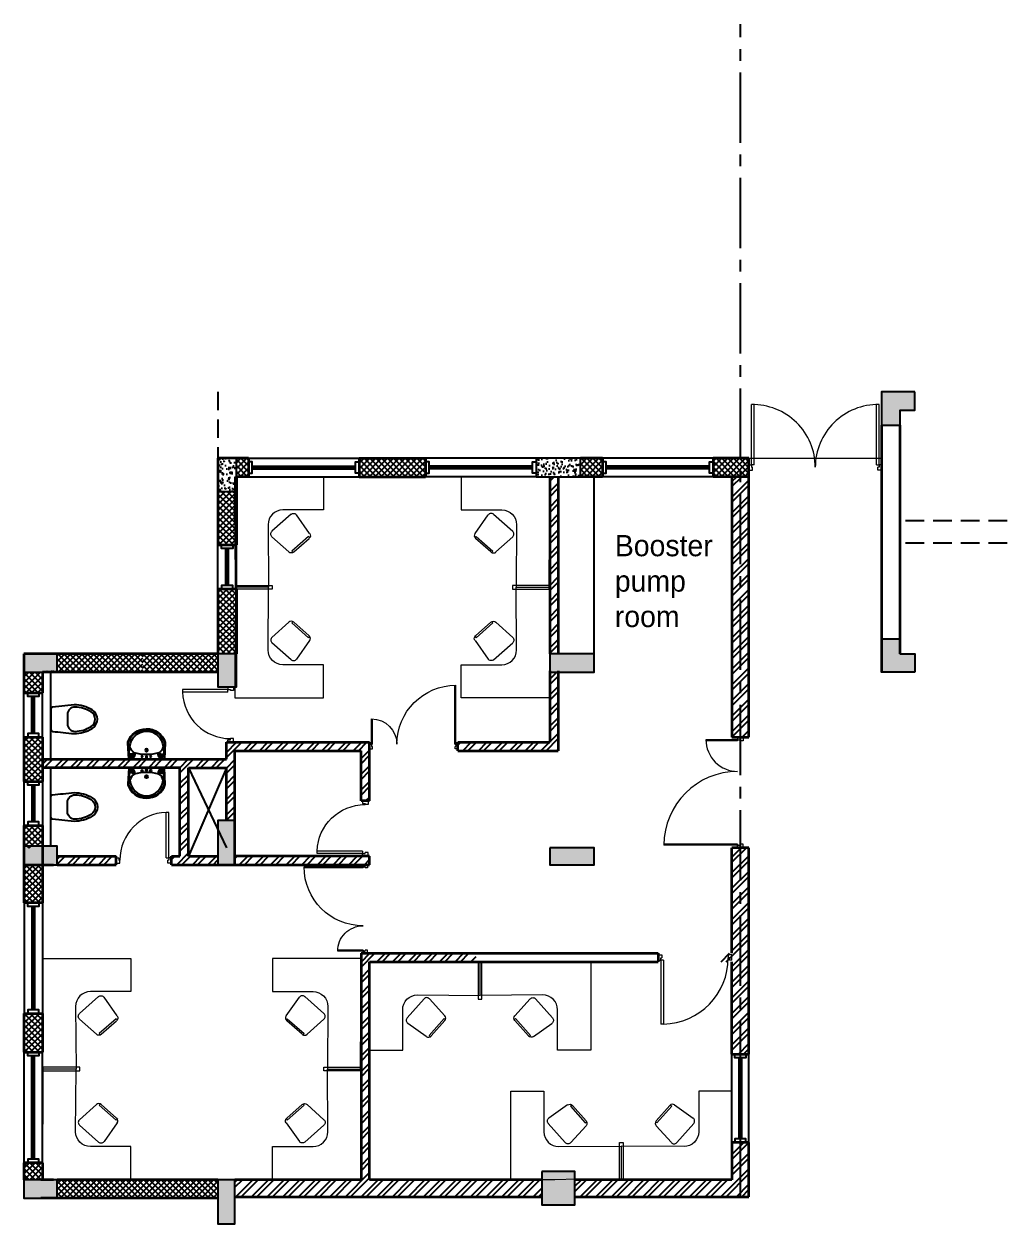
# Model space of a CAD drawing. Header units: millimetres. Extents: x -276609 to 1081398, y -453808 to 472098.
# Drawn here: x 70781 to 84111, y 240022 to 256289 of the extents above; entities that cross this region are included whole.
import ezdxf

# ---------------------------------------------------------------- set-up
doc = ezdxf.new("R2010")
doc.units = ezdxf.units.MM
doc.header["$MEASUREMENT"] = 0
doc.linetypes.add('CENTER2', pattern=[28.575, 19.05, -3.175, 3.175, -3.175])
doc.linetypes.add('DASHED2', pattern=[0.375, 0.25, -0.125])
doc.layers.add('A-Anno-Grid Lines', color=7, linetype='Continuous', true_color=0xbbc3bd)
for name, color, linetype, lineweight in [('A-Detail Lines', 241, 'Continuous', 25), ('A-DETL-LLIN', 3, 'Continuous', 9), ('A-Door', 4, 'Continuous', 9), ('A-DTLS-Frame Members', 3, 'Continuous', 25), ('A-Wall Sec', 1, 'Continuous', 20), ('elevation', 4, 'Continuous', 13), ('S-Concrete', 40, 'Continuous', 25)]:
    doc.layers.add(name, color=color, linetype=linetype, lineweight=lineweight)
for name, color, linetype in [('A-Elevation', 4, 'Continuous'), ('A-Sanitory', 181, 'Continuous'), ('A-Wall Patt', 8, 'Continuous'), ('A-Window', 4, 'Continuous'), ('AREA', 7, 'Continuous'), ('S-Conc Patt', 9, 'Continuous')]:
    doc.layers.add(name, color=color, linetype=linetype)
doc.layers.add('I-Furniture', color=7, linetype='Continuous', lineweight=20, true_color=0xb35900)
doc.styles.get("Standard").update_dxf_attribs({"font": ''})
doc.styles.get('Standard').set_extended_font_data('Gill Sans MT')
pattern_1 = [(45, (-402780.54, 78972.89), (-106.066017, 106.066017), []), (45, (-402709.83, 78972.89), (-106.066017, 106.066017), [])]
pattern_2 = [(45, (-406288.15, 75917.734), (-39.7747564, 39.7747564), []), (135, (-406288.15, 75917.734), (-39.7747564, -39.7747564), [])]
pattern_3 = [(45, (-402780.54, 78972.89), (-39.7747564, 39.7747564), []), (135, (-402780.54, 78972.89), (-39.7747564, -39.7747564), [])]
pattern_4 = [(50, (-1209478.85, 1293007.66), (143.4520365, -12.550427), [15, -165]), (355, (-1209478.85, 1293007.66), (-27.750267, 150.438427), [12, -132]), (100.4514, (-1209466.89, 1293006.61), (115.701876, 137.887908), [12.748038, -140.228422]), (46.1842, (-1209478.85, 1293047.66), (213.44821, -33.103803), [22.5, -247.5]), (96.6356, (-1209461.06, 1293044.9), (186.93254, 194.823574), [19.122058, -210.3426]), (351.1842, (-1209478.85, 1293047.66), (186.93239, 194.82372), [18, -198]), (21, (-1209458.85, 1293037.66), (119.3814104, -80.523778), [15, -165]), (326, (-1209458.85, 1293037.66), (48.663066, 145.030009), [12, -132]), (71.4514, (-1209448.9, 1293030.95), (168.044526, 64.506099), [12.748038, -140.228422]), (37.5, (-1209478.847, 1293007.66), (2.431971, 66.5787708), [0, -130.4, 0, -134, 0, -132.5]), (7.5, (-1209478.85, 1293007.66), (52.6139075, 78.8823424), [0, -76.4, 0, -127.4, 0, -50.5]), (327.5, (-1209523.447, 1293007.66), (106.7644872, -4.5109743), [0, -50, 0, -156, 0, -207]), (317.5, (-1209543.45, 1293007.66), (116.637234, 20.0209965), [0, -65, 0, -103.6, 0, -147])]

# ---------------------------------------------------------------- blocks, each defined once
blk = doc.blocks.new('wc-wh')
at = {"color": 0, "linetype": 'ByBlock'}
for points in [[(315, 195), (22, 165, 0.384412), (0, 140), (0, -140, 0.383904), (22, -165, 0.001434), (314, -195, 0.140641), (560, -125, 0.259738), (630, 0, 0.259738), (560, 125, 0.139471)], [(225, 65), (225, -65, 0.422961), (328, -165, 0.13189), (544, -100, 0.259738), (600, 0, 0.259738), (544, 100, 0.13189), (328, 165, 0.422961)]]:
    blk.add_lwpolyline(points, format="xyb", close=True, dxfattribs=at)
blk.add_arc((316, -170), 25, 264.2811, 270.16, dxfattribs=at)
blk = doc.blocks.new('basin9')
for points in [[(-3, -412, 0.340881), (255, -229, 0.074195), (255, -226), (242, 0), (-242, 0), (-255, -223, 0.082611), (-253, -232, 0.330812), (-3, -412)], [(0, -382, 0.391482), (225, -169, 0.252869), (166, -89, 0.087242), (0, -63, 0.079484), (-166, -89, 0.2542), (-224, -169, 0.39026), (0, -382)], [(-218, -50, -0.907437), (-215, -46), (-191, -65, -0.907437), (-194, -69)], [(-208, -42, -0.907437), (-205, -38), (-181, -57, -0.907437), (-185, -61)], [(-199, -34, -0.907437), (-196, -30), (-172, -49, -0.907437), (-175, -53)], [(199, -34, 0.907437), (196, -30), (172, -49, 0.907437), (175, -53)], [(208, -42, 0.907437), (205, -38), (181, -57, 0.907437), (185, -61)], [(218, -50, 0.907437), (215, -46), (191, -65, 0.907437), (194, -69)]]:
    blk.add_lwpolyline(points, format="xyb", close=True)
for points in [[(-151, -84), (-157, -75, -0.183787), (-158, -68, 0.126662), (-159, -62), (-167, -36, 0.35453), (-179, -25), (-222, -25, 0.414214), (-232, -35), (-243, -231, 0.329849), (-2, -402, 0.338736), (245, -227, 0.075632), (245, -224), (232, -35, 0.414214), (222, -25), (179, -25, 0.35453), (167, -36), (159, -62, 0.126662), (158, -68, -0.183787), (157, -75), (151, -84)], [(-157, -86), (-159, -84, 0.220542), (-166, -79), (-222, -71, -0.361119), (-234, -60)], [(157, -86), (159, -84, -0.220542), (166, -79), (222, -71, 0.358803), (234, -59, 0.358803)]]:
    blk.add_lwpolyline(points, format="xyb")
for centre, radius in [((-60, -40), 10.1), ((0, -122), 19.6), ((0, -122), 15.3), ((0, -31), 10.1), ((58, -38), 10.1)]:
    blk.add_circle(centre, radius)
blk = doc.blocks.new('ABL_Door_S - 1000 x 2100-11-3 Second Floor Lvl')
at = {"layer": 'A-Door', "color": 5}
for p, q in [((-500, 38), (-450, 38)), ((-500, -38), (-500, 38)), ((-450, 38), (-450, -3)), ((450, 38), (450, -3)), ((500, 38), (450, 38)), ((500, -38), (500, 38)), ((-500, -38), (-465, -38)), ((-465, -3), (-450, -3)), ((-465, -38), (-465, -3)), ((-430, -38), (-465, -38)), ((465, -3), (450, -3)), ((465, -38), (465, -3)), ((500, -38), (465, -38))]:
    blk.add_line(p, q, dxfattribs=at)
at = {"layer": 'A-Door', "color": 5, "lineweight": 18}
for p, q in [((-465, -38), (-465, -902)), ((-430, -38), (-430, -902)), ((-430, -902), (-465, -902))]:
    blk.add_line(p, q, dxfattribs=at)
at = {"layer": 'A-Door'}
blk.add_arc((-450, -3), 900, 271.2733, 0, dxfattribs=at)
blk = doc.blocks.new('din w3')
at = {"layer": 'A-Window', "color": 2, "lineweight": 60}
blk.add_line((477594, 164984), (477594, 166384), dxfattribs=at)
at = {"layer": 'A-Window'}
for points in [[(477469, 164934), (477469, 166434)], [(477669, 166434), (477669, 166384), (477519, 166384), (477519, 166434)], [(477719, 164934), (477719, 166434)], [(477669, 164934), (477669, 164984), (477519, 164984), (477519, 164934)]]:
    blk.add_lwpolyline(points, dxfattribs=at)
blk = doc.blocks.new('ABL_Door_S - 750 x 2100-5-3 Second Floor Lvl')
at = {"layer": 'A-Door', "color": 5, "lineweight": 18}
for p, q in [((-375, 38), (-325, 38)), ((-375, -38), (-375, 38)), ((-325, 38), (-325, -3)), ((325, 38), (325, -3)), ((375, 38), (325, 38)), ((375, -38), (375, 38)), ((-375, -38), (-340, -38)), ((-340, -3), (-325, -3)), ((-340, -38), (-340, -3)), ((-340, -38), (-340, -652)), ((-305, -38), (-340, -38)), ((-305, -38), (-305, -652)), ((340, -3), (325, -3)), ((340, -38), (340, -3)), ((375, -38), (340, -38))]:
    blk.add_line(p, q, dxfattribs=at)
blk.add_lwpolyline([(-340, -652), (-305, -652)], dxfattribs=at)
at = {"layer": 'A-Door', "lineweight": 18}
blk.add_arc((-325, -3), 650, 271.7632, 0, dxfattribs=at)
blk = doc.blocks.new('Big Door Garbage')
at = {"layer": 'A-Door', "color": 5, "lineweight": 18}
for p, q in [((-12550, 128778), (-12500, 128778)), ((-12550, 128703), (-12550, 128778)), ((-12550, 128703), (-12515, 128703)), ((-12515, 128738), (-12500, 128738)), ((-12515, 128703), (-12515, 128738)), ((-12515, 128703), (-12515, 128273)), ((-12499, 128703), (-12515, 128703)), ((-12500, 128778), (-12500, 128738)), ((-12499, 128703), (-12499, 128273)), ((-11101, 128703), (-11101, 127703)), ((-11101, 128703), (-11085, 128703)), ((-11100, 128778), (-11100, 128738)), ((-11050, 128778), (-11100, 128778)), ((-11085, 128738), (-11100, 128738)), ((-11085, 128703), (-11085, 128738)), ((-11050, 128703), (-11085, 128703)), ((-11085, 128703), (-11085, 127703)), ((-11050, 128703), (-11050, 128778))]:
    blk.add_line(p, q, dxfattribs=at)
at = {"layer": 'A-Door', "lineweight": 18}
for centre, radius, start, end in [((-12515, 128703), 430, 270, 0), ((-11085, 128703), 1000, 180, 270)]:
    blk.add_arc(centre, radius, start, end, dxfattribs=at)
blk = doc.blocks.new('din d7')
at = {"layer": 'A-Door', "color": 5, "lineweight": 18}
for p, q in [((486934, 174520), (486934, 175332)), ((486969, 174518), (486969, 175332)), ((488629, 174518), (488629, 175332)), ((488664, 174518), (488664, 175332)), ((486899, 174518), (486934, 174518)), ((486899, 174518), (486899, 174443)), ((486899, 174443), (486949, 174443)), ((486934, 174518), (486934, 174483)), ((486969, 174518), (486934, 174518)), ((486934, 174483), (486949, 174483)), ((486949, 174443), (486949, 174483)), ((488629, 174518), (488664, 174518)), ((488664, 174483), (488649, 174483)), ((488649, 174443), (488649, 174483)), ((488699, 174443), (488649, 174443)), ((488664, 174518), (488664, 174483)), ((488699, 174518), (488664, 174518)), ((488699, 174518), (488699, 174443))]:
    blk.add_line(p, q, dxfattribs=at)
at = {"layer": 'A-Door', "lineweight": 18}
for centre, start, end in [((486950, 174483), 359.9841, 91.0727), ((488648, 174483), 88.9273, 180.0159)]:
    blk.add_arc(centre, 849, start, end, dxfattribs=at)
blk = doc.blocks.new('din w2')
at = {"layer": 'A-Window', "color": 2, "lineweight": 60}
blk.add_line((485502, 164786), (485502, 165886), dxfattribs=at)
at = {"layer": 'A-Window'}
for points in [[(485387, 164736), (485387, 165936)], [(485577, 165936), (485577, 165886), (485427, 165886), (485427, 165936)], [(485617, 164736), (485617, 165936)], [(485577, 164736), (485577, 164786), (485427, 164786), (485427, 164736)]]:
    blk.add_lwpolyline(points, dxfattribs=at)
blk = doc.blocks.new('din w1')
at = {"layer": 'A-Window', "color": 2, "lineweight": 60}
blk.add_line((476279, 163779), (476779, 163779), dxfattribs=at)
at = {"layer": 'A-Window'}
for points in [[(476229, 163904), (476829, 163904)], [(476229, 163704), (476279, 163704), (476279, 163854), (476229, 163854)], [(476829, 163704), (476779, 163704), (476779, 163854), (476829, 163854)], [(476229, 163654), (476829, 163654)]]:
    blk.add_lwpolyline(points, dxfattribs=at)
blk = doc.blocks.new('din v1')
at = {"layer": 'A-Window', "color": 2, "lineweight": 60}
blk.add_line((474051, 158052), (474051, 157552), dxfattribs=at)
at = {"layer": 'A-Window'}
for points in [[(473926, 158102), (473926, 157502)], [(473976, 158102), (473976, 158052), (474126, 158052), (474126, 158102)], [(474176, 158102), (474176, 157502)], [(473976, 157502), (473976, 157552), (474126, 157552), (474126, 157502)]]:
    blk.add_lwpolyline(points, dxfattribs=at)
blk = doc.blocks.new('A$C6DB55BC6')
at = {"layer": 'I-Furniture'}
for p, q in [((-105, 156), (73, 407)), ((147, 416), (406, 186)), ((-108, 98), (-91, 117)), ((110, -95), (-98, 90)), ((-91, 117), (137, -85)), ((406, 112), (177, -95)), ((137, -85), (120, -104))]:
    blk.add_line(p, q, dxfattribs=at)
for centre, start, end in [((114, 378), 48.3715, 144.6126), ((372, 149), 312.1304, 48.3715), ((-65, 127), 144.6126, 228.3715), ((144, -58), 228.3715, 312.1304)]:
    blk.add_arc(centre, 50, start, end, dxfattribs=at)

msp = doc.modelspace()

# ---------------------------------------------------------------- hatches: boundary and pattern name
at = {"layer": 'A-Wall Patt'}
h = msp.add_hatch(dxfattribs=at)
h.set_pattern_fill('ANSI37', color=256, scale=450, style=0)
h.set_pattern_definition([(45, (-402780.54, 78972.89), (-39.7747564, 39.7747564), []), (135, (-402780.54, 78972.89), (-39.7747564, -39.7747564), [])])
h.paths.add_polyline_path([(73410.7, 247752), (73070.1, 247752), (73089.8, 247502), (73410.7, 247502)])
h.paths.add_polyline_path([(73825.8, 250402.2), (73660.7, 250402.2), (73660.7, 250152.2), (73825.8, 250152.2)])
h.paths.add_polyline_path([(76225.7, 250402.2), (75325.8, 250402.2), (75325.8, 250152.2), (76225.7, 250152.2)])
h.paths.add_polyline_path([(80610.7, 250402.2), (80125.5, 250402.2), (80125.5, 250152.2), (80610.7, 250152.2)])
h.paths.add_polyline_path([(73660.7, 248627.1), (73410.7, 248627.1), (73410.7, 247752), (73660.7, 247752)])
h.paths.add_polyline_path([(78325.7, 250172.2), (78325.7, 250152.2), (78367.8, 250152.2), (78625.5, 250152.2), (78625.5, 250402.2), (78325.7, 250402.2)])
h.paths.add_polyline_path([(73640.7, 249952.2), (73410.7, 249952.2), (73410.7, 249227.1), (73660.7, 249227.1), (73660.7, 250102.2), (73640.7, 250102.2)])
h.paths.add_polyline_path([(73089.8, 247502), (73070.2, 247751.6), (72506, 247751.6), (72506.9, 247752), (72391.9, 247752), (72391.9, 247502)])
h = msp.add_hatch(dxfattribs=at)
h.set_pattern_fill('ANSI32', color=256, scale=400, style=0)
h.set_pattern_definition(pattern_1)
h.paths.add_polyline_path([(78025.7, 250152.2), (77910.7, 250152.2), (77910.7, 247752), (78025.7, 247752)])
h.paths.add_polyline_path([(78025.7, 247502), (77910.7, 247502), (77910.7, 246552), (76975.7, 246552), (76975.7, 246437), (78025.7, 246437)])
h.paths.add_polyline_path([(76975.7, 246552), (76665.7, 246552), (76665.7, 246437), (76975.7, 246437)])
h = msp.add_hatch(dxfattribs=at)
h.set_pattern_fill('ANSI32', color=256, scale=400, style=0)
h.set_pattern_definition(pattern_1)
h.paths.add_polyline_path([(80380.7, 250152.2), (80380.7, 246622), (80610.7, 246622), (80610.7, 250152.2)])
h = msp.add_hatch(dxfattribs=at)
h.set_pattern_fill('ANSI37', color=256, scale=450, angle=360, style=0)
h.set_pattern_definition(pattern_2)
h.paths.add_polyline_path([(71230.7, 247752), (71230.7, 247637), (72391.9, 247637), (72391.9, 247752)])
h.paths.add_polyline_path([(71230.7, 247637), (71230.7, 247522), (71080.7, 247522), (71080.7, 247502), (72391.9, 247502), (72391.9, 247637)])
h.paths.add_polyline_path([(70895.7, 247222), (71030.7, 247222), (71030.7, 247501.6), (70895.7, 247501.6)])
h.paths.add_polyline_path([(70780.7, 247222), (70895.7, 247222), (70895.7, 247501.6), (70780.7, 247501.6)])
h.paths.add_polyline_path([(70895.7, 246022), (71030.7, 246022), (71030.7, 246622), (70895.7, 246622)])
h.paths.add_polyline_path([(71030.7, 245422), (70895.7, 245422), (70895.7, 245141.6), (71030.7, 245141.6)])
h.paths.add_polyline_path([(70780.7, 246022), (70895.7, 246022), (70895.7, 246622), (70780.7, 246622)])
h.paths.add_polyline_path([(70895.7, 245422), (70780.7, 245422), (70780.7, 245122), (70895.7, 245122)])
h = msp.add_hatch(dxfattribs=at)
h.set_pattern_fill('ANSI32', color=256, scale=400, style=0)
h.set_pattern_definition(pattern_1)
h.paths.add_polyline_path([(73010.7, 245007), (73010.7, 246207), (73525.7, 246207), (73525.7, 245492), (73640.7, 245492), (73640.7, 246437), (74575.8, 246437), (74575.8, 246552), (73640.7, 246552), (73525.7, 246552), (73525.7, 246322), (71030.7, 246322), (71030.7, 246207), (72895.7, 246207), (72895.7, 245007), (72780.7, 245007), (72780.7, 244892), (73410.7, 244892), (73410.7, 245007)])
h.paths.add_polyline_path([(74575.8, 246552), (74575.8, 246437), (75350.7, 246437), (75350.7, 245757), (75465.7, 245757), (75465.7, 246552)])
h = msp.add_hatch(dxfattribs=at)
h.set_pattern_fill('ANSI32', color=256, scale=400, style=0)
h.set_pattern_definition(pattern_1)
h.paths.add_polyline_path([(71430.7, 245007), (71230.7, 245007), (71230.7, 244892), (71430.7, 244892)])
h.paths.add_polyline_path([(72030.7, 245007), (71430.7, 245007), (71430.7, 244892), (72030.7, 244892)])
h = msp.add_hatch(dxfattribs=at)
h.set_pattern_fill('ANSI32', color=256, scale=400, style=0)
h.set_pattern_definition(pattern_1)
h.paths.add_polyline_path([(75465.7, 244892), (75465.7, 245007), (74575.8, 245007), (74575.8, 244892)])
h.paths.add_polyline_path([(74575.8, 244892), (74575.8, 245007), (73640.7, 245007), (73640.7, 244892)])
h = msp.add_hatch(dxfattribs=at)
h.set_pattern_fill('ANSI37', color=256, scale=450, angle=360, style=0)
h.set_pattern_definition(pattern_3)
h.paths.add_polyline_path([(71030.7, 244892), (70895.7, 244892), (70895.7, 244377), (71030.7, 244377)])
h.paths.add_polyline_path([(70895.7, 244892), (70780.7, 244892), (70780.7, 244377), (70895.7, 244377)])
h = msp.add_hatch(dxfattribs=at)
h.set_pattern_fill('ANSI32', color=256, scale=400, style=0)
h.set_pattern_definition(pattern_1)
h.paths.add_polyline_path([(76975.7, 240622), (75465.7, 240622), (75465.7, 243577), (76910.7, 243577), (76910.7, 243692), (75350.7, 243692), (75350.7, 240622), (74575.8, 240622), (74575.8, 240392), (76975.7, 240392)])
h.paths.add_polyline_path([(77800.7, 240622), (76975.7, 240622), (76975.7, 240392), (77800.7, 240392)])
h.paths.add_polyline_path([(74575.8, 240622), (73640.7, 240622), (73640.7, 240392), (74575.8, 240392)])
h = msp.add_hatch(dxfattribs=at)
h.set_pattern_fill('ANSI37', color=256, scale=450, angle=360, style=0)
h.set_pattern_definition([(45, (-406688.15, 75917.734), (-39.7747564, 39.7747564), []), (135, (-406688.15, 75917.734), (-39.7747564, -39.7747564), [])])
h.paths.add_polyline_path([(71030.7, 242877), (71010.7, 242877), (71010.7, 242352), (71030.7, 242352)])
h.paths.add_polyline_path([(71010.7, 242877), (70780.7, 242877), (70780.7, 242352), (71010.7, 242352)])
h = msp.add_hatch(dxfattribs=at)
h.set_pattern_fill('ANSI32', color=256, scale=400, style=0)
h.set_pattern_definition(pattern_1)
h.paths.add_polyline_path([(78250.7, 240392), (80610.7, 240392), (80610.7, 241126), (80380.7, 241126), (80380.7, 240622), (78250.7, 240622)])
h = msp.add_hatch(dxfattribs=at)
h.set_pattern_fill('ANSI37', color=256, scale=450, angle=360, style=0)
h.set_pattern_definition(pattern_3)
h.paths.add_polyline_path([(71030.7, 240852), (70895.7, 240852), (70895.7, 240622), (71030.7, 240622)])
h.paths.add_polyline_path([(70895.7, 240852), (70780.7, 240852), (70780.7, 240622), (70895.7, 240622)])
h = msp.add_hatch(dxfattribs=at)
h.set_pattern_fill('ANSI37', color=256, scale=450, angle=360, style=0)
h.set_pattern_definition(pattern_2)
h.paths.add_polyline_path([(73410.7, 240392), (71230.7, 240392), (71230.7, 240379.5), (71230.7, 240372), (73378.9, 240372)])
h.paths.add_polyline_path([(73410.7, 240622), (71230.7, 240622), (71230.7, 240392), (73410.7, 240392)])
at = {"layer": 'S-Conc Patt'}
for points in [[(82860.7, 251302), (82410.7, 251302), (82410.7, 250852), (82660.7, 250852), (82660.7, 251052), (82860.7, 251052)], [(82860.7, 247502), (82410.7, 247502), (82410.7, 247952), (82660.7, 247952), (82660.7, 247752), (82860.7, 247752)], [(70780.7, 247752), (70780.7, 247502), (71230.7, 247502), (71230.7, 247752)], [(73660.7, 247752), (73410.7, 247752), (73410.7, 247302), (73660.7, 247302)], [(77910.7, 247752), (77910.7, 247502), (78510.7, 247502), (78510.7, 247752)], [(73640.7, 245492), (73410.7, 245492), (73410.7, 244892), (73640.7, 244892)], [(70780.7, 245142), (70780.7, 244892), (71230.7, 244892), (71230.7, 245142)], [(77910.7, 245122), (77910.7, 244892), (78510.7, 244892), (78510.7, 245122)], [(71230.7, 240372), (71230.7, 240622), (70780.7, 240622), (70780.7, 240372)], [(73640.7, 240622), (73410.7, 240622), (73410.7, 240022), (73640.7, 240022)], [(77800.7, 240732), (77800.7, 240282), (78250.7, 240282), (78250.7, 240732)]]:
    msp.add_hatch(color=8, dxfattribs=at).paths.add_polyline_path(points)
h = msp.add_hatch(dxfattribs=at)
h.set_pattern_fill('AR-CONC', color=8, scale=20, style=0)
h.set_pattern_definition(pattern_4)
h.paths.add_polyline_path([(73410.7, 249952.2), (73660.7, 249952.2), (73660.7, 250402.2), (73410.7, 250402.2)])
h = msp.add_hatch(dxfattribs=at)
h.set_pattern_fill('AR-CONC', color=8, scale=20, style=0)
h.set_pattern_definition(pattern_4)
h.paths.add_polyline_path([(77725.7, 250402.2), (77725.7, 250152.2), (78325.7, 250152.2), (78325.7, 250402.2)])

# ---------------------------------------------------------------- linework, layer by layer
at = {"layer": 'A-Anno-Grid Lines', "linetype": 'CENTER2', "ltscale": 50}
msp.add_line((80495.7, 240392), (80495.7, 256288.5), dxfattribs=at)
at = {"layer": 'A-Detail Lines', "linetype": 'DASHED2', "ltscale": 1000}
for p, q in [((73410.7, 251302), (73410.7, 250402.2)), ((84110.7, 249552), (82660.7, 249552)), ((84110.7, 249252), (82660.7, 249252))]:
    msp.add_line(p, q, dxfattribs=at)
at = {"layer": 'A-Detail Lines', "linetype": 'Continuous', "ltscale": 500}
for p, q in [((73010.7, 246207), (73525.7, 245122)), ((73525.7, 246207), (73010.7, 245007))]:
    msp.add_line(p, q, dxfattribs=at)
at = {"layer": 'A-DETL-LLIN'}
msp.add_line((80610.7, 250402.2), (82410.7, 250402.2), dxfattribs=at)
at = {"layer": 'A-Elevation'}
for p, q in [((78510.7, 247752), (78510.7, 250152.2)), ((71145.7, 246322), (71145.7, 247502)), ((71145.7, 245142), (71145.7, 246207))]:
    msp.add_line(p, q, dxfattribs=at)
at = {"layer": 'A-Wall Patt'}
for p, q in [((80380.7, 244996.7), (80505.9, 245122)), ((80380.7, 244926), (80576.6, 245122)), ((80380.7, 244784.6), (80610.7, 245014.6)), ((80380.7, 244713.8), (80610.7, 244943.8)), ((80380.7, 244572.4), (80610.7, 244802.4)), ((80380.7, 244501.7), (80610.7, 244731.7)), ((80380.7, 244360.3), (80610.7, 244590.3)), ((80380.7, 244289.6), (80610.7, 244519.6)), ((80380.7, 244148.2), (80610.7, 244378.2)), ((80380.7, 244077.5), (80610.7, 244307.5)), ((80380.7, 243936), (80610.7, 244166)), ((80380.7, 243865.3), (80610.7, 244095.3)), ((80304.4, 243577), (80610.7, 243883.2)), ((80380.7, 243723.9), (80610.7, 243953.9)), ((80233.7, 243577), (80348.7, 243692)), ((80380.7, 243511.8), (80610.7, 243741.8)), ((80380.7, 243441.1), (80610.7, 243671.1)), ((80380.7, 243299.6), (80610.7, 243529.6)), ((80380.7, 243228.9), (80610.7, 243458.9)), ((80380.7, 243087.5), (80610.7, 243317.5)), ((80380.7, 243016.8), (80610.7, 243246.8)), ((80380.7, 242875.4), (80610.7, 243105.4)), ((80380.7, 242804.7), (80610.7, 243034.7)), ((80380.7, 242663.2), (80610.7, 242893.2)), ((80380.7, 242592.5), (80610.7, 242822.5)), ((80380.7, 242451.1), (80610.7, 242681.1)), ((80380.7, 242380.4), (80610.7, 242610.4)), ((80467.7, 242326), (80610.7, 242469)), ((80538.4, 242326), (80610.7, 242398.3))]:
    msp.add_line(p, q, dxfattribs=at)
at = {"layer": 'A-Wall Sec', "lineweight": 35}
for p, q in [((82410.7, 250852), (82410.7, 247502)), ((82660.7, 247752), (82660.7, 250852)), ((73825.8, 250402.2), (73410.7, 250402.2)), ((73410.7, 250402.2), (73410.7, 249227.1)), ((73825.8, 250402.2), (73825.8, 250152.2)), ((75325.7, 250402.2), (76225.7, 250402.2)), ((75325.7, 250402.2), (75325.7, 250152.2)), ((76225.7, 250402.2), (76225.7, 250152.2)), ((78625.7, 250402.2), (78325.7, 250402.2)), ((78625.7, 250402.2), (78625.7, 250152.2)), ((80610.7, 250402.2), (80125.5, 250402.2)), ((80125.5, 250402.2), (80125.5, 250152.2)), ((80610.7, 246622), (80610.7, 250402.2)), ((73825.8, 250152.2), (73660.7, 250152.2)), ((73660.7, 250152.2), (73660.7, 249227.1)), ((75325.7, 250152.2), (76225.7, 250152.2)), ((77910.7, 250152.2), (77910.7, 247752)), ((78025.7, 250152.2), (78025.7, 247752)), ((78625.7, 250152.2), (78325.7, 250152.2)), ((80610.7, 250152.2), (80125.5, 250152.2)), ((80380.7, 250152.2), (80380.7, 248672.2)), ((73410.7, 249227.1), (73660.7, 249227.1)), ((73410.7, 248627.1), (73410.7, 247752)), ((73660.7, 248627.1), (73410.7, 248627.1)), ((73660.7, 248627.1), (73660.7, 247752)), ((80380.7, 248672.2), (80380.7, 246622)), ((70780.7, 247752), (70780.7, 247222)), ((72391.9, 247752), (70780.7, 247752)), ((73410.7, 247752), (72391.9, 247752)), ((71030.7, 247502), (71030.7, 247222)), ((72391.9, 247502), (71030.7, 247502)), ((73410.7, 247502), (72391.9, 247502)), ((77910.7, 247522), (77910.7, 246552)), ((78025.7, 247522), (78025.7, 246437)), ((70780.7, 247222), (71030.7, 247222)), ((70780.7, 246622), (70780.7, 246022)), ((70780.7, 246622), (71030.7, 246622)), ((71030.7, 246622), (71030.7, 246022)), ((80380.7, 246622), (80610.7, 246622)), ((73525.7, 246322), (73525.7, 246552)), ((73525.7, 246552), (73640.7, 246552)), ((73640.7, 246552), (75465.7, 246552)), ((75465.7, 245757), (75465.7, 246552)), ((76665.7, 246552), (77910.7, 246552)), ((76665.7, 246437), (76665.7, 246552)), ((71028.9, 246322), (73525.7, 246322)), ((73640.7, 244892), (73640.7, 246437)), ((73640.7, 246437), (75350.7, 246437)), ((75350.7, 245757), (75350.7, 246437)), ((76665.7, 246437), (78025.7, 246437)), ((72895.7, 246207), (71028.9, 246207)), ((72895.7, 245007), (72895.7, 246207)), ((73010.7, 246207), (73528.2, 246207)), ((73010.7, 245007), (73010.7, 246207)), ((73525.7, 245492), (73525.7, 246207)), ((70780.7, 246022), (71030.7, 246022)), ((75465.7, 245757), (75350.7, 245757)), ((70780.7, 245422), (70780.7, 244892)), ((70780.7, 245422), (71030.7, 245422)), ((71030.7, 245422), (71030.7, 245142)), ((71030.7, 245142), (71030.7, 244377)), ((71230.7, 245007), (72030.7, 245007)), ((72030.7, 244892), (72030.7, 245007)), ((72780.7, 244892), (72780.7, 245007)), ((72780.7, 245007), (72895.7, 245007)), ((73010.7, 245007), (73410.7, 245007)), ((75465.7, 245007), (73640.7, 245007)), ((75465.7, 244892), (75465.7, 245007)), ((80380.7, 243692), (80380.7, 245122)), ((80610.7, 245122), (80380.7, 245122)), ((80610.7, 242326), (80610.7, 245122)), ((70780.7, 244892), (70780.7, 244377)), ((70780.7, 244892), (71180.7, 244892)), ((71230.7, 244892), (72030.7, 244892)), ((72780.7, 244892), (73640.7, 244892)), ((73640.7, 244892), (75465.7, 244892)), ((71030.7, 244377), (70780.7, 244377)), ((75350.7, 243692), (75350.7, 240622)), ((75350.7, 243692), (79380.7, 243692)), ((79265.7, 243692), (79380.7, 243692)), ((79380.7, 243692), (79380.7, 243577)), ((75465.7, 240622), (75465.7, 243577)), ((75465.7, 243577), (79380.7, 243577)), ((80380.7, 242326), (80380.7, 243577)), ((70780.7, 242877), (70780.7, 242352)), ((70780.7, 242877), (71030.7, 242877)), ((71030.7, 242877), (71030.7, 242352)), ((70780.7, 242352), (71030.7, 242352)), ((80380.7, 242326), (80610.7, 242326)), ((80380.7, 241126), (80380.7, 240622)), ((80610.7, 241126), (80380.7, 241126)), ((80610.7, 240392), (80610.7, 241126)), ((70780.7, 240852), (70780.7, 240622)), ((71030.7, 240852), (70780.7, 240852)), ((71030.7, 240852), (71030.7, 240622)), ((71180.7, 240622), (71010.7, 240622)), ((73410.7, 240622), (71230.7, 240622)), ((75350.7, 240622), (73640.7, 240622)), ((77800.7, 240622), (75465.7, 240622)), ((80380.7, 240622), (78250.7, 240622)), ((73410.7, 240372), (71010.7, 240372)), ((73640.7, 240392), (77800.7, 240392)), ((78250.7, 240392), (80610.7, 240392))]:
    msp.add_line(p, q, dxfattribs=at)
at = {"layer": 'elevation'}
for points in [[(73647, 248677.3), (74147, 248677.3), (74147, 248627.3), (73647, 248627.3)], [(77904.4, 248677.3), (77404.4, 248677.3), (77404.4, 248627.3), (77904.4, 248627.3)], [(76940.6, 243570.7), (76940.6, 243070.7), (76990.6, 243070.7), (76990.6, 243570.7)], [(71037, 242096.9), (71537, 242096.9), (71537, 242146.9), (71037, 242146.9)], [(75344.4, 242096.9), (74844.4, 242096.9), (74844.4, 242146.9), (75344.4, 242146.9)], [(78855.7, 240628.3), (78855.7, 241128.3), (78905.7, 241128.3), (78905.7, 240628.3)]]:
    msp.add_lwpolyline(points, close=True, dxfattribs=at)
at = {"layer": 'I-Furniture'}
for points in [[(73640.7, 249552.2), (73640.7, 250152.2), (74840.7, 250152.2), (74840.7, 249702.2), (74290.7, 249702.2, 0.4142136), (74090.7, 249502.2), (74097, 248652.3), (73647, 248652.3), (73640.7, 250152.2), (73640.7, 250152.2)], [(77910.7, 249552.2), (77910.7, 250152.2), (76710.7, 250152.2), (76710.7, 249702.2), (77260.7, 249702.2, -0.4142136), (77460.7, 249502.2), (77454.4, 248652.3), (77904.4, 248652.3), (77910.7, 250152.2), (77910.7, 250152.2)], [(73640.7, 247752.4), (73640.7, 247152.4), (74840.7, 247152.4), (74840.7, 247602.4), (74290.7, 247602.4, -0.4142136), (74090.7, 247802.4), (74097, 248652.3), (73647, 248652.3), (73640.7, 247152.4), (73640.7, 247152.4)], [(77910.7, 247752.4), (77910.7, 247152.4), (76710.7, 247152.4), (76710.7, 247602.4), (77260.7, 247602.4, 0.4142136), (77460.7, 247802.4), (77454.4, 248652.3), (77904.4, 248652.3), (77910.7, 247152.4), (77910.7, 247152.4)], [(71030.7, 243021.8), (71030.7, 243621.8), (72230.7, 243621.8), (72230.7, 243171.8), (71680.7, 243171.8, 0.4142136), (71480.7, 242971.8), (71487, 242121.9), (71037, 242121.9), (71030.7, 243621.8), (71030.7, 243621.8)], [(75350.7, 243021.8), (75350.7, 243621.8), (74150.7, 243621.8), (74150.7, 243171.8), (74700.7, 243171.8, -0.4142136), (74900.7, 242971.8), (74894.4, 242121.9), (75344.4, 242121.9), (75350.7, 243621.8), (75350.7, 243621.8)], [(76065.7, 243577), (75465.7, 243577), (75465.7, 242377), (75915.7, 242377), (75915.7, 242927, -0.4142136), (76115.7, 243127), (76965.6, 243120.7), (76965.6, 243570.7), (75465.7, 243577), (75465.7, 243577)], [(77865.5, 243577), (78465.5, 243577), (78465.5, 242377), (78015.5, 242377), (78015.5, 242927, 0.4142136), (77815.5, 243127), (76965.6, 243120.7), (76965.6, 243570.7), (78465.5, 243577), (78465.5, 243577)], [(71030.7, 241222), (71030.7, 240622), (72230.7, 240622), (72230.7, 241072), (71680.7, 241072, -0.4142136), (71480.7, 241272), (71487, 242121.9), (71037, 242121.9), (71030.7, 240622), (71030.7, 240622)], [(75350.7, 241222), (75350.7, 240622), (74150.7, 240622), (74150.7, 241072), (74700.7, 241072, 0.4142136), (74900.7, 241272), (74894.4, 242121.9), (75344.4, 242121.9), (75350.7, 240622), (75350.7, 240622)], [(77980.8, 240622), (77380.8, 240622), (77380.8, 241822), (77830.8, 241822), (77830.8, 241272, 0.4142136), (78030.8, 241072), (78880.7, 241078.3), (78880.7, 240628.3), (77380.8, 240622), (77380.8, 240622)], [(79780.7, 240622), (80380.7, 240622), (80380.7, 241822), (79930.7, 241822), (79930.7, 241272, -0.4142136), (79730.7, 241072), (78880.7, 241078.3), (78880.7, 240628.3), (80380.7, 240622), (80380.7, 240622)]]:
    msp.add_lwpolyline(points, format="xyb", dxfattribs=at)
at = {"layer": 'S-Concrete'}
for points in [[(82860.7, 251302), (82410.7, 251302), (82410.7, 250852), (82660.7, 250852), (82660.7, 251052), (82860.7, 251052), (82860.7, 251302)], [(82860.7, 247502), (82410.7, 247502), (82410.7, 247952), (82660.7, 247952), (82660.7, 247752), (82860.7, 247752), (82860.7, 247502)]]:
    msp.add_lwpolyline(points, dxfattribs=at)
for points in [[(73410.7, 249952.2), (73660.7, 249952.2), (73660.7, 250402.2), (73410.7, 250402.2)], [(77725.7, 250402.2), (77725.7, 250152.2), (78325.7, 250152.2), (78325.7, 250402.2)], [(70780.7, 247752), (70780.7, 247502), (71230.7, 247502), (71230.7, 247752)], [(73660.7, 247752), (73410.7, 247752), (73410.7, 247302), (73660.7, 247302)], [(77910.7, 247752), (77910.7, 247502), (78510.7, 247502), (78510.7, 247752)], [(73640.7, 245492), (73410.7, 245492), (73410.7, 244892), (73640.7, 244892)], [(70780.7, 245142), (70780.7, 244892), (71230.7, 244892), (71230.7, 245142)], [(77910.7, 245122), (77910.7, 244892), (78510.7, 244892), (78510.7, 245122)], [(71230.7, 240372), (71230.7, 240622), (70780.7, 240622), (70780.7, 240372)], [(73640.7, 240622), (73410.7, 240622), (73410.7, 240022), (73640.7, 240022)], [(77800.7, 240732), (77800.7, 240282), (78250.7, 240282), (78250.7, 240732)]]:
    msp.add_lwpolyline(points, close=True, dxfattribs=at)

# ---------------------------------------------------------------- block references
at = {"layer": 'A-Door'}
for name, p in [('din d7', (-406288.2, 75796.9)), ('ABL_Door_S - 1000 x 2100-11-3 Second Floor Lvl', (79880.7, 243634.5))]:
    msp.add_blockref(name, p, dxfattribs=at)
for name, p, rotation in [('ABL_Door_S - 750 x 2100-5-3 Second Floor Lvl', (73583.2, 246927), 270), ('Big Door Garbage', (-48244.7, 234072), 270), ('ABL_Door_S - 750 x 2100-5-3 Second Floor Lvl', (72405.7, 244949.5), 180)]:
    msp.add_blockref(name, p, dxfattribs=dict(at, rotation=rotation))
at = {"layer": 'A-Door', "xscale": -0.8000000000465661, "yscale": 0.8000000000465661, "zscale": 0.8}
for p, rotation in [((85505.7, 349486.7), 180), ((-27584.1, 253732), 270)]:
    msp.add_blockref('Big Door Garbage', p, dxfattribs=dict(at, rotation=rotation))
at = {"layer": 'A-Door', "xscale": -1, "rotation": 270}
msp.add_blockref('ABL_Door_S - 750 x 2100-5-3 Second Floor Lvl', (75408.2, 245382), dxfattribs=at)
at = {"layer": 'A-DTLS-Frame Members', "xscale": -1}
for p in [(74549.2, 249226.3, 0), (71939.2, 242688.1, 0)]:
    msp.add_blockref('A$C6DB55BC6', p, dxfattribs=at)
at = {"layer": 'A-DTLS-Frame Members'}
for p in [(77002.1, 249226.3, 0), (74442.1, 242688.1, 0)]:
    msp.add_blockref('A$C6DB55BC6', p, dxfattribs=at)
for p, rotation in [((74549.2, 248086.1, 0), 180), ((76391.6, 242668.4, 0), 89.99999999999999), ((71939.2, 241547.9, 0), 180), ((79446.9, 241530.5, 0), 270)]:
    msp.add_blockref('A$C6DB55BC6', p, dxfattribs=dict(at, rotation=rotation))
at = {"layer": 'A-DTLS-Frame Members', "xscale": -1}
for p, rotation in [((77002.1, 248086.1, 0), 180), ((77531.8, 242668.4, 0), 270), ((74442.1, 241547.9, 0), 180), ((78306.8, 241530.5, 0), 90)]:
    msp.add_blockref('A$C6DB55BC6', p, dxfattribs=dict(at, rotation=rotation))
at = {"layer": 'A-Sanitory', "rotation": 3.09492946766e-05}
msp.add_blockref('wc-wh', (71145.7, 246864.5), dxfattribs=at)
at = {"layer": 'A-Sanitory', "xscale": -1}
for name, p, rotation in [('basin9', (72442.1, 246322), 180), ('wc-wh', (71145.7, 245674.4), 179.9999690507054)]:
    msp.add_blockref(name, p, dxfattribs=dict(at, rotation=rotation))
at = {"layer": 'A-Sanitory'}
msp.add_blockref('basin9', (72442.1, 246207), dxfattribs=at)
at = {"layer": 'A-Window'}
for name, p, rotation in [('din w3', (-91108.4, 727871), 270), ('din w1', (237314.9, -227601.7), 90), ('din v1', (544956.6, 404723.7), 180)]:
    msp.add_blockref(name, p, dxfattribs=dict(at, rotation=rotation))
at = {"layer": 'A-Window', "xscale": -1}
for p, rotation in [((242659.9, 727871), 90), ((245059.7, 727871), 90), ((-406688.2, 409311.2), 180)]:
    msp.add_blockref('din w3', p, dxfattribs=dict(at, rotation=rotation))
msp.add_blockref('din v1', (544956.6, 87920.2), dxfattribs=at)
at = {"layer": 'A-Window'}
for name, p in [('din w3', (-406688.2, 75917.7)), ('din w2', (-405005.9, 76389.7))]:
    msp.add_blockref(name, p, dxfattribs=at)

# ---------------------------------------------------------------- texts
at = {"layer": 'AREA', "insert": (78792.7, 249361.7), "char_height": 288, "width": 1940.143, "attachment_point": 1}
msp.add_mtext('{\\fCentury Gothic|b0|i0|c0|p34;Booster pump room}', dxfattribs=at)

doc.saveas('drawing.dxf')
